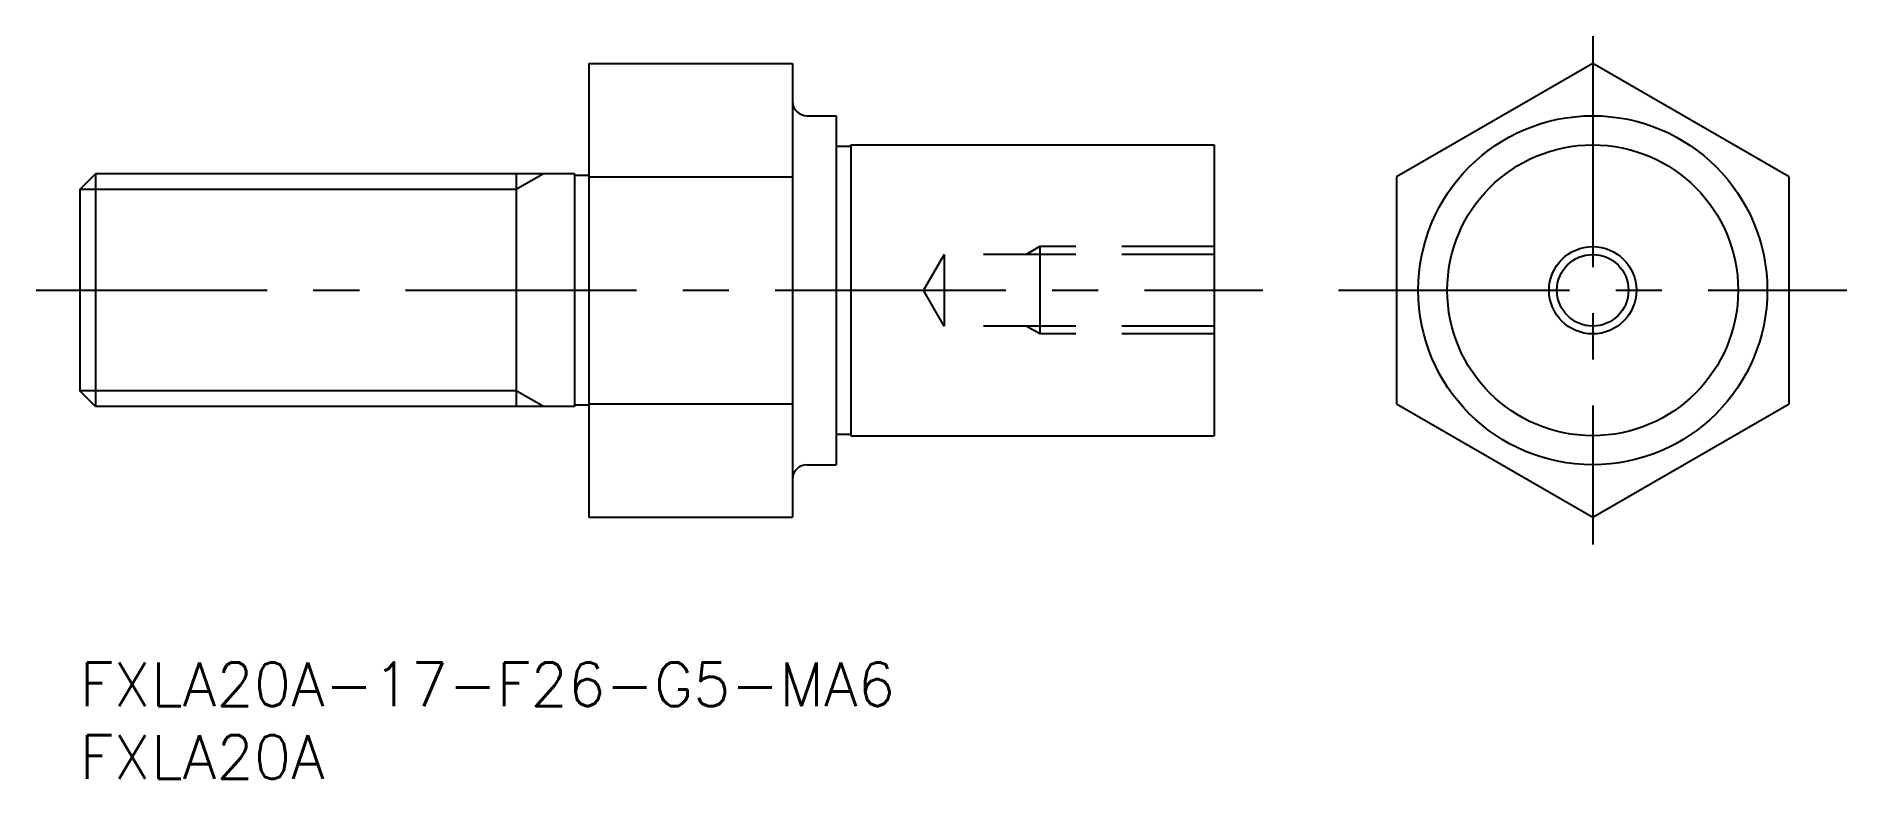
# Model space of a CAD drawing. Extents: x -3 to 121, y -8 to 43.
import ezdxf

# ---------------------------------------------------------------- set-up
doc = ezdxf.new("R2010")
doc.units = 0
doc.header["$LTSCALE"] = 0.5
doc.linetypes.add('CENTER', pattern=[50.8, 31.75, -6.35, 6.35, -6.35])
doc.linetypes.add('DASHED', pattern=[19.05, 12.7, -6.35])
for name, color, linetype in [('MSM_CENTER', 1, 'CENTER'), ('MSM_CONTINUOUS', 7, 'CONTINUOUS'), ('MSM_DASHED', 4, 'DASHED'), ('MSM_NARROW', 5, 'CONTINUOUS'), ('MSM_PART_NUMBER', 7, 'CONTINUOUS')]:
    doc.layers.add(name, color=color, linetype=linetype)
doc.styles.get("Standard").update_dxf_attribs({"font": 'txt.shx', "height": 3, "bigfont": 'bigfont.shx'})

# ---------------------------------------------------------------- blocks, each defined once
blk = doc.blocks.new('*U12')
at = {"layer": 'MSM_PART_NUMBER'}
blk.add_text('FXLA20A-17-F26-G5-MA6', height=3, dxfattribs=at).set_placement((0, -3))
blk = doc.blocks.new('*U13')
at = {"layer": 'MSM_PART_NUMBER'}
blk.add_text('FXLA20A', height=3, dxfattribs=at).set_placement((0, -8))

msp = doc.modelspace()

# ---------------------------------------------------------------- linework, layer by layer
at = {"layer": 'MSM_CENTER'}
for p, q in [((104.02, 43.06), (104.02, 8.12)), ((-3, 25.59), (81.33, 25.59)), ((86.55, 25.59), (121.49, 25.59))]:
    msp.add_line(p, q, dxfattribs=at)
at = {"layer": 'MSM_CONTINUOUS'}
for p, q in [((35, 41.18), (35, 10)), ((35, 41.18), (49, 41.18)), ((49, 41.18), (49, 10)), ((104.02, 41.18), (90.52, 33.38)), ((117.52, 33.38), (104.02, 41.18)), ((50, 37.59), (52, 37.59)), ((52, 37.59), (52, 13.59)), ((52, 35.49), (53, 35.49)), ((53, 35.59), (78, 35.59)), ((53, 35.59), (53, 15.59)), ((78, 35.59), (78, 15.59)), ((0, 32.51), (1.08, 33.59)), ((0, 32.51), (0, 18.67)), ((34, 33.59), (1.08, 33.59)), ((1.08, 33.59), (1.08, 17.59)), ((30, 33.59), (30, 17.59)), ((34, 33.59), (34, 17.59)), ((35, 33.49), (34, 33.49)), ((35, 33.38), (49, 33.38)), ((90.52, 33.38), (90.52, 17.79)), ((117.52, 17.79), (117.52, 33.38)), ((1.08, 17.59), (0, 18.67)), ((34, 17.59), (1.08, 17.59)), ((35, 17.69), (34, 17.69)), ((35, 17.79), (49, 17.79)), ((90.52, 17.79), (104.02, 10)), ((104.02, 10), (117.52, 17.79)), ((52, 15.69), (53, 15.69)), ((53, 15.59), (78, 15.59)), ((50, 13.59), (52, 13.59)), ((35, 10), (49, 10))]:
    msp.add_line(p, q, dxfattribs=at)
for radius in [12, 10, 2.46]:
    msp.add_circle((104.02, 25.59), radius, dxfattribs=at)
for centre, start, end in [((50, 38.59), 180, 270), ((50, 12.59), 90, 180)]:
    msp.add_arc(centre, 1, start, end, dxfattribs=at)
at = {"layer": 'MSM_DASHED'}
for p, q in [((59.42, 28.05), (58, 25.59)), ((78, 28.05), (59.42, 28.05)), ((59.42, 28.05), (59.42, 23.13)), ((66, 28.59), (65.06, 28.05)), ((78, 28.59), (66, 28.59)), ((66, 28.59), (66, 22.59)), ((59.42, 23.13), (58, 25.59)), ((78, 23.13), (59.42, 23.13)), ((66, 22.59), (65.06, 23.13)), ((78, 22.59), (66, 22.59))]:
    msp.add_line(p, q, dxfattribs=at)
at = {"layer": 'MSM_NARROW'}
for p, q in [((30, 32.51), (0, 32.51)), ((31.87, 33.59), (30, 32.51)), ((30, 18.67), (0, 18.67)), ((31.87, 17.59), (30, 18.67))]:
    msp.add_line(p, q, dxfattribs=at)
msp.add_circle((104.02, 25.59), 3, dxfattribs=at)

# ---------------------------------------------------------------- block references
at = {"layer": 'MSM_CONTINUOUS'}
for name in ['*U12', '*U13']:
    msp.add_blockref(name, (0, 0), dxfattribs=at)

doc.saveas('drawing.dxf')
